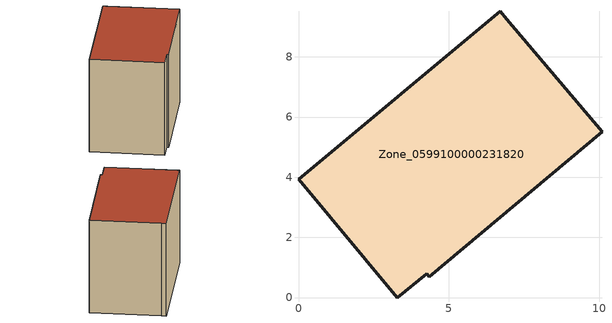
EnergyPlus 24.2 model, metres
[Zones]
Zone_0599100000231820
 floor ground (C_G): 4.26,0.79 3.28,0 0,3.94 6.71,9.51 6.92,9.24 10.09,5.51 4.34,0.69 z0
 wall outside (C_F): 6.71,9.51 0,3.94 3.28,0 4.26,0.79 4.34,0.69 10.09,5.51 6.92,9.24 6.71,9.51 z0:6.89
 roof outside (C_R): 6.92,9.24 6.71,9.51 0,3.94 3.28,0 4.26,0.79 4.34,0.69 10.09,5.51 z6.89
[BUILDING]
Pand.0599100000231820: North Axis=0; Terrain=City; Loads Convergence Tolerance Value=0.04; Temperature Convergence Tolerance Value=0.4; Solar Distribution=FullExterior; Maximum Number of Warmup Days=25; Minimum Number of Warmup Days=1
[Site:Location]
Rotterdam.The.Hague.AP_ZH_NLD Design_Conditions: Latitude=51.96; Longitude=4.45; Time Zone=1; Elevation=-4.5
[SITE:GROUNDTEMPERATURE:BUILDINGSURFACE]
18, 18, 18, 18, 18, 18, 18, 18, 18, 18, 18, 18
[MATERIAL] Thermal Absorptance=0.9; Solar Absorptance=0.7; Visible Absorptance=0.7
Name | Roughness | Thickness | Conductivity | Density | Specific Heat
G.TC.1946 | MediumSmooth | 0.15 | 1 | 540 | 1210
F.TC.1946 | Rough | 0.3 | 0.857143 | 1920 | 840
R.TC.1946 | MediumRough | 0.2 | 0.909091 | 1500 | 1000
[CONSTRUCTION]
C_G: G.TC.1946
C_F: F.TC.1946
C_R: R.TC.1946
[ZONE]
Zone_0599100000231820: Type=1; Multiplier=1; Ceiling Height=Autocalculate; Volume=Autocalculate; Floor Area=autocalculate; Part of Total Floor Area=Yes
[ZONEINFILTRATION:DESIGNFLOWRATE]
Infil_Zone_0599100000231820: Zone or ZoneList or Space or SpaceList=Zone_0599100000231820; Schedule=AlwaysOn; Design Flow Rate Calculation Method=Flow/Area; Flow Rate per Floor Area=0.003; Constant Term Coefficient=1; Temperature Term Coefficient=0; Velocity Term Coefficient=0; Velocity Squared Term Coefficient=0
[HVACTEMPLATE:ZONE:IDEALLOADSAIRSYSTEM]
Zone_0599100000231820: Maximum Heating Supply Air Temperature=50; Minimum Cooling Supply Air Temperature=13; Maximum Heating Supply Air Humidity Ratio=0.0156; Minimum Cooling Supply Air Humidity Ratio=0.0077; Heating Limit=NoLimit; Cooling Limit=NoLimit; Dehumidification Control Type=ConstantSensibleHeatRatio; Cooling Sensible Heat Ratio=0.7; Dehumidification Setpoint=60; Humidification Control Type=None; Humidification Setpoint=30; Outdoor Air Method=None; Outdoor Air Flow Rate per Person=0.00944; Outdoor Air Flow Rate per Zone Floor Area=0; Outdoor Air Flow Rate per Zone=0; Demand Controlled Ventilation Type=None; Outdoor Air Economizer Type=NoEconomizer; Heat Recovery Type=None; Sensible Heat Recovery Effectiveness=0.7; Latent Heat Recovery Effectiveness=0.65
[ZONECONTROL:THERMOSTAT]
ThermostatControl_Zone_0599100000231820: Zone or ZoneList=Zone_0599100000231820; Control Type Schedule=DualSetpointControlType; Control 1=Thermostat_Zone_0599100000231820; Temperature Difference Between Cutout And Setpoint=0
[THERMOSTATSETPOINT:DUALSETPOINT]
Thermostat_Zone_0599100000231820: Heating Setpoint Temperature Schedule=HeatingSetpoint_Zone_0599100000231820; Cooling Setpoint Temperature Schedule=CoolingSetpoint_Zone_0599100000231820
[SCHEDULE:COMPACT]
HeatingSetpoint_Zone_0599100000231820: Through: 12/31, For: AllDays, Until: 24:00, 21
CoolingSetpoint_Zone_0599100000231820: Through: 12/31, For: AllDays, Until: 24:00, 24
DualSetpointControlType: Through: 12/31, For: AllDays, Until: 24:00, 4
AlwaysOn: Through: 12/31, For: AllDays, Until: 24:00, 1
